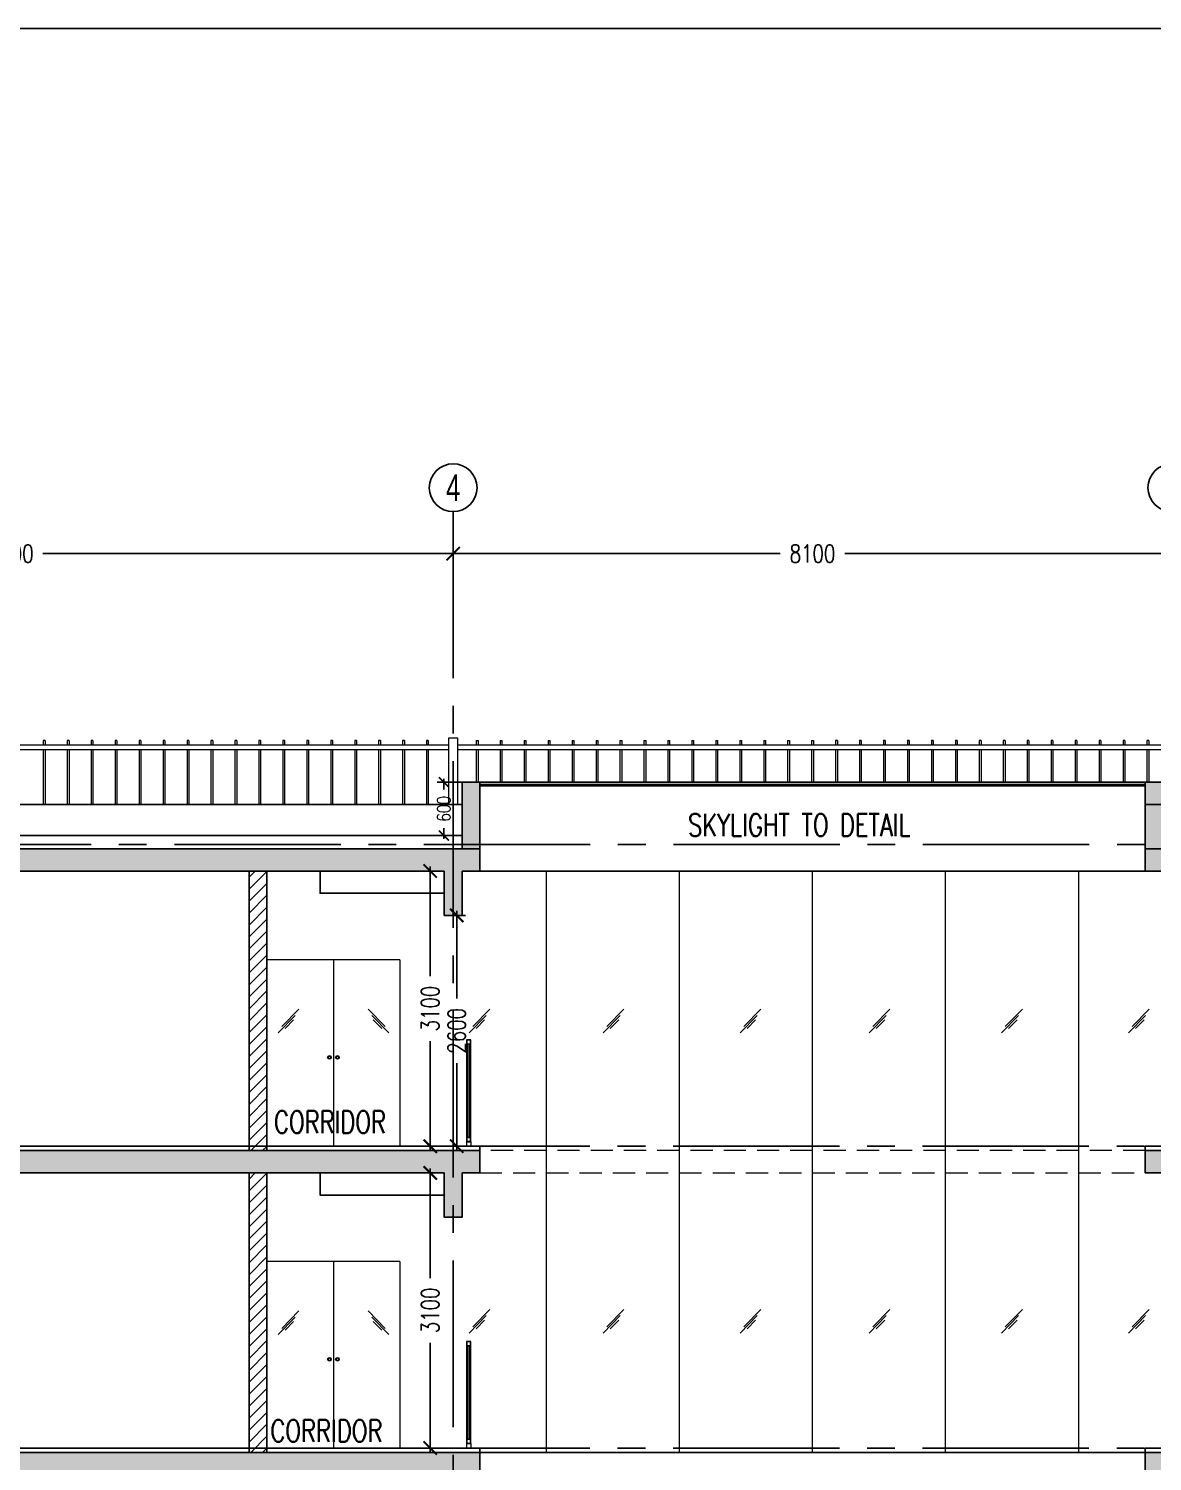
# Model space of a CAD drawing. Extents: x -3644356 to -3532817, y -18707075 to -18638610.
# Drawn here: x -3619712 to -3607047, y -18654749 to -18638610 of the extents above; entities that cross this region are included whole.
import ezdxf
from ezdxf.enums import TextEntityAlignment as Align

# ---------------------------------------------------------------- set-up
doc = ezdxf.new("R2010")
doc.units = 0
doc.header["$LTSCALE"] = 0.5
doc.header["$PDMODE"] = 3
for name, pattern in [('CENTER2', [1.125, 0.75, -0.125, 0.125, -0.125]), ('CONTINULUS', [0]), ('DASHED2', [0.375, 0.25, -0.125])]:
    doc.linetypes.add(name, pattern=pattern)
for name, color, linetype, lineweight in [('A- GLAZING', 5, 'Continuous', 9), ('A- SHAFT', 8, 'Continuous', 9), ('A-ELE 07', 8, 'Continuous', 9), ('A-PARAPET WALL', 4, 'Continuous', 25), ('A-RAILING', 3, 'Continuous', 9), ('A-WALL HATCH', 8, 'Continuous', 9)]:
    doc.layers.add(name, color=color, linetype=linetype, lineweight=lineweight)
for name, color, linetype in [('A-BEAM AND SLAB', 7, 'Continuous'), ('A-BEAM HATCH', 252, 'Continuous'), ('A-BRICK HATCH', 252, 'Continuous'), ('A-DIMS', 1, 'Continuous'), ('A-ELE 02', 4, 'Continuous'), ('A-GRIDTXT', 1, 'Continuous'), ('A-PODIUM LYT ARCH', 85, 'Continuous'), ('A-SLABS', 1, 'Continuous'), ('A-TXTROOM', 3, 'Continuous'), ('A-WALL', 2, 'Continuous'), ('S-GRID', 252, 'CENTER2')]:
    doc.layers.add(name, color=color, linetype=linetype)
doc.styles.add('ARIAL-GRID', font='arial.ttf', dxfattribs={"width": 0.7, "height": 15})
doc.styles.add('ROMANS', font='romans.shx', dxfattribs={"width": 0.75})
doc.dimstyles.new('DIMM 75', dxfattribs={"dimscale": 75, "dimtxt": 2, "dimasz": 1.5, "dimexe": 1, "dimexo": 0, "dimgap": 1, "dimtad": 0, "dimdec": 0, "dimzin": 0, "dimdsep": 46, "dimtxsty": 'ROMANS', "dimblk": 'ARCHTICK', "dimcen": 1.5, "dimdle": 0.5, "dimclrd": 8, "dimclre": 8, "dimclrt": 4, "dimazin": 0, "dimtfac": 1, "dimtdec": 0, "dimtix": 1, "dimtofl": 0, "dimtmove": 2, "dimatfit": 3, "dimldrblk": 'DOT', "dimfxl": 0, "dimtolj": 1, "dimtzin": 0, "dimarcsym": 0})
doc.dimstyles.new('DIMM-100', dxfattribs={"dimscale": 100, "dimtxt": 2, "dimasz": 1.5, "dimexe": 1, "dimexo": 0, "dimgap": 1, "dimtad": 0, "dimdec": 0, "dimzin": 0, "dimdsep": 46, "dimtxsty": 'ROMANS', "dimblk": 'ARCHTICK', "dimcen": 1.5, "dimdle": 0.5, "dimclrd": 8, "dimclre": 8, "dimclrt": 4, "dimazin": 0, "dimtfac": 1, "dimtdec": 0, "dimtix": 1, "dimtofl": 0, "dimtmove": 2, "dimatfit": 3, "dimldrblk": 'DOT', "dimfxl": 0, "dimtolj": 1, "dimtzin": 0, "dimarcsym": 0})

# ---------------------------------------------------------------- blocks, each defined once
blk = doc.blocks.new('INTERAL DOOR')
at = {"layer": 'A-ELE 07'}
for p, q in [((-3615527, -18652499), (-3617027, -18652499)), ((-3616277, -18652499), (-3616277, -18654599)), ((-3615527, -18652499), (-3615527, -18654599)), ((-3616901, -18653322), (-3616709, -18653126)), ((-3616859, -18653251), (-3616667, -18653055)), ((-3615695, -18653251), (-3615887, -18653055)), ((-3615653, -18653322), (-3615845, -18653126)), ((-3616822, -18653273), (-3616726, -18653175)), ((-3615732, -18653273), (-3615828, -18653175))]:
    blk.add_line(p, q, dxfattribs=at)
blk.add_lwpolyline([(-3615527, -18652499), (-3615527, -18654599), (-3617027, -18654599), (-3617027, -18652499)], dxfattribs=at)
for centre, radius in [((-3616322, -18653599), 20.4), ((-3616322, -18653599), 14.4), ((-3616232, -18653599), 20.4), ((-3616232, -18653599), 14.4)]:
    blk.add_circle(centre, radius, dxfattribs=at)
blk = doc.blocks.new('_ArchTick')
at = {"color": 0, "linetype": 'ByBlock', "const_width": 0.15}
blk.add_lwpolyline([(-0.5, -0.5), (0.5, 0.5)], dxfattribs=at)
blk = doc.blocks.new('*D40')
at = {"layer": 'A-DIMS', "color": 8, "lineweight": -2, "transparency": 16777216}
for p, q in [((-3615086, -18651499), (-3615286, -18651499)), ((-3615086, -18654599), (-3615286, -18654599))]:
    blk.add_line(p, q, dxfattribs=at)
at = {"layer": 'A-DIMS', "color": 8, "linetype": 'CONTINULUS', "lineweight": -2, "transparency": 16777216}
for p, q in [((-3615186, -18651449), (-3615186, -18652685)), ((-3615186, -18654649), (-3615186, -18653414))]:
    blk.add_line(p, q, dxfattribs=at)
at = {"layer": 'Defpoints', "color": 0, "transparency": 16777216}
for p in [(-3615027, -18651499), (-3615186, -18654599), (-3615027, -18654599)]:
    blk.add_point(p, dxfattribs=at)
at = {"layer": 'A-DIMS', "color": 8, "lineweight": -2, "transparency": 16777216, "xscale": 150, "yscale": 150, "zscale": 150}
for p, rotation in [((-3615186, -18651499), 90), ((-3615186, -18654599), 270)]:
    blk.add_blockref('_ArchTick', p, dxfattribs=dict(at, rotation=rotation))
at = {"layer": 'A-DIMS', "color": 4, "transparency": 16777216, "insert": (-3615186, -18653049), "char_height": 200, "attachment_point": 5, "rotation": 90, "style": 'ROMANS'}
blk.add_mtext('\\A1;3100', dxfattribs=at)
blk = doc.blocks.new('_Dot')
at = {"color": 0, "linetype": 'ByBlock', "lineweight": -2}
blk.add_line((-0.5, 0), (-1, 0), dxfattribs=at)
at = {"color": 0, "linetype": 'ByBlock', "const_width": 0.5}
blk.add_lwpolyline([(-0.25, 0, 1), (0.25, 0, 1)], format="xyb", close=True, dxfattribs=at)
blk = doc.blocks.new('*D41')
at = {"layer": 'A-DIMS', "color": 8, "lineweight": -2, "transparency": 16777216}
for p, q in [((-3615086, -18648099), (-3615286, -18648099)), ((-3615086, -18651199), (-3615286, -18651199))]:
    blk.add_line(p, q, dxfattribs=at)
at = {"layer": 'A-DIMS', "color": 8, "linetype": 'CONTINULUS', "lineweight": -2, "transparency": 16777216}
for p, q in [((-3615186, -18648049), (-3615186, -18649285)), ((-3615186, -18651249), (-3615186, -18650014))]:
    blk.add_line(p, q, dxfattribs=at)
at = {"layer": 'Defpoints', "color": 0, "transparency": 16777216}
for p in [(-3615186, -18648099), (-3615027, -18648099), (-3615027, -18651199)]:
    blk.add_point(p, dxfattribs=at)
at = {"layer": 'A-DIMS', "color": 8, "lineweight": -2, "transparency": 16777216, "xscale": 150, "yscale": 150, "zscale": 150}
for p, rotation in [((-3615186, -18648099), 90), ((-3615186, -18651199), 270)]:
    blk.add_blockref('_ArchTick', p, dxfattribs=dict(at, rotation=rotation))
at = {"layer": 'A-DIMS', "color": 4, "transparency": 16777216, "insert": (-3615186, -18649649), "char_height": 200, "attachment_point": 5, "rotation": 90, "style": 'ROMANS'}
blk.add_mtext('\\A1;3100', dxfattribs=at)
blk = doc.blocks.new('*D77')
at = {"layer": 'A-DIMS', "color": 8, "lineweight": -2, "transparency": 16777216}
for p, q in [((-3615027, -18648599), (-3614787, -18648599)), ((-3614887, -18648549), (-3614887, -18649535)), ((-3614887, -18651249), (-3614887, -18650264)), ((-3615027, -18651199), (-3614787, -18651199))]:
    blk.add_line(p, q, dxfattribs=at)
at = {"layer": 'Defpoints', "color": 0, "transparency": 16777216}
for p in [(-3615027, -18648599), (-3615027, -18651199), (-3614887, -18651199)]:
    blk.add_point(p, dxfattribs=at)
at = {"layer": 'A-DIMS', "color": 8, "lineweight": -2, "transparency": 16777216, "xscale": 150, "yscale": 150, "zscale": 150}
for p, rotation in [((-3614887, -18648599), 90), ((-3614887, -18651199), 270)]:
    blk.add_blockref('_ArchTick', p, dxfattribs=dict(at, rotation=rotation))
at = {"layer": 'A-DIMS', "color": 4, "transparency": 16777216, "insert": (-3614887, -18649899), "char_height": 200, "attachment_point": 5, "rotation": 90, "style": 'ROMANS'}
blk.add_mtext('\\A1;2600', dxfattribs=at)
blk = doc.blocks.new('GRNO')
at = {"layer": 'A-GRIDTXT', "color": 8}
blk.add_circle((0, 0), 450, dxfattribs=at)
at = {"layer": 'A-GRIDTXT', "style": 'ARIAL-GRID', "width": 0.7}
blk.add_attdef('01', text='', height=350, dxfattribs=at).set_placement((0, 0), align=Align.MIDDLE_CENTER)
blk = doc.blocks.new('*D129')
at = {"layer": 'A-BEAM AND SLAB', "color": 8, "lineweight": -2, "transparency": 16777216}
for p, q in [((-3625027, -18644050), (-3625027, -18644624)), ((-3614927, -18644050), (-3614927, -18644624))]:
    blk.add_line(p, q, dxfattribs=at)
at = {"layer": 'A-BEAM AND SLAB', "color": 8, "linetype": 'CONTINULUS', "lineweight": -2, "transparency": 16777216}
for p, q in [((-3625077, -18644524), (-3620402, -18644524)), ((-3614877, -18644524), (-3619552, -18644524))]:
    blk.add_line(p, q, dxfattribs=at)
at = {"layer": 'Defpoints', "color": 0, "transparency": 16777216}
for p in [(-3625027, -18644050), (-3614927, -18644050), (-3614927, -18644524)]:
    blk.add_point(p, dxfattribs=at)
at = {"layer": 'A-BEAM AND SLAB', "color": 8, "lineweight": -2, "transparency": 16777216, "xscale": 150, "yscale": 150, "zscale": 150, "rotation": 180}
blk.add_blockref('_ArchTick', (-3625027, -18644524), dxfattribs=at)
at = {"layer": 'A-BEAM AND SLAB', "color": 8, "lineweight": -2, "transparency": 16777216, "xscale": 150, "yscale": 150, "zscale": 150}
blk.add_blockref('_ArchTick', (-3614927, -18644524), dxfattribs=at)
at = {"layer": 'A-BEAM AND SLAB', "color": 4, "transparency": 16777216, "insert": (-3619977, -18644524), "char_height": 200, "attachment_point": 5, "style": 'ROMANS'}
blk.add_mtext('\\A1;10100', dxfattribs=at)
blk = doc.blocks.new('*D130')
at = {"layer": 'A-BEAM AND SLAB', "color": 8, "lineweight": -2, "transparency": 16777216}
for p, q in [((-3614927, -18644337), (-3614927, -18644624)), ((-3606827, -18644337), (-3606827, -18644624))]:
    blk.add_line(p, q, dxfattribs=at)
at = {"layer": 'A-BEAM AND SLAB', "color": 8, "linetype": 'CONTINULUS', "lineweight": -2, "transparency": 16777216}
for p, q in [((-3614977, -18644524), (-3611241, -18644524)), ((-3606777, -18644524), (-3610513, -18644524))]:
    blk.add_line(p, q, dxfattribs=at)
at = {"layer": 'Defpoints', "color": 0, "transparency": 16777216}
for p in [(-3614927, -18644337), (-3606827, -18644337), (-3606827, -18644524)]:
    blk.add_point(p, dxfattribs=at)
at = {"layer": 'A-BEAM AND SLAB', "color": 8, "lineweight": -2, "transparency": 16777216, "xscale": 150, "yscale": 150, "zscale": 150, "rotation": 180}
blk.add_blockref('_ArchTick', (-3614927, -18644524), dxfattribs=at)
at = {"layer": 'A-BEAM AND SLAB', "color": 8, "lineweight": -2, "transparency": 16777216, "xscale": 150, "yscale": 150, "zscale": 150}
blk.add_blockref('_ArchTick', (-3606827, -18644524), dxfattribs=at)
at = {"layer": 'A-BEAM AND SLAB', "color": 4, "transparency": 16777216, "insert": (-3610877, -18644524), "char_height": 200, "attachment_point": 5, "style": 'ROMANS'}
blk.add_mtext('\\A1;8100', dxfattribs=at)
blk = doc.blocks.new('*D135')
at = {"layer": 'A-BRICK HATCH', "color": 8, "lineweight": -2, "transparency": 16777216}
for p, q in [((-3614827, -18647099), (-3615107, -18647099)), ((-3615032, -18647062), (-3615032, -18647182)), ((-3615032, -18647737), (-3615032, -18647616)), ((-3614827, -18647699), (-3615107, -18647699))]:
    blk.add_line(p, q, dxfattribs=at)
at = {"layer": 'Defpoints', "color": 0, "transparency": 16777216}
for p in [(-3615032, -18647099), (-3614827, -18647099), (-3614827, -18647699)]:
    blk.add_point(p, dxfattribs=at)
at = {"layer": 'A-BRICK HATCH', "color": 8, "lineweight": -2, "transparency": 16777216, "xscale": 112.5, "yscale": 112.5, "zscale": 112.5}
for p, rotation in [((-3615032, -18647099), 90), ((-3615032, -18647699), 270)]:
    blk.add_blockref('_ArchTick', p, dxfattribs=dict(at, rotation=rotation))
at = {"layer": 'A-BRICK HATCH', "color": 4, "transparency": 16777216, "insert": (-3615032, -18647399), "char_height": 150, "attachment_point": 5, "rotation": 90, "style": 'ROMANS'}
blk.add_mtext('\\A1;600', dxfattribs=at)

msp = doc.modelspace()

# ---------------------------------------------------------------- hatches: boundary and pattern name
at = {"layer": 'A-BEAM HATCH'}
h = msp.add_hatch(color=256, dxfattribs=at)
h.dxf.hatch_style = 1
h.paths.add_polyline_path([(-3614627.1, -18647099.2), (-3614827.1, -18647099.2), (-3614827.1, -18647849.2), (-3614627.1, -18647849.2)])
h = msp.add_hatch(color=256, dxfattribs=at)
h.dxf.hatch_style = 1
h.paths.add_polyline_path([(-3606927.1, -18647099.2), (-3607127.1, -18647099.2), (-3607127.1, -18647849.2), (-3606927.1, -18647849.2)])
h = msp.add_hatch(color=256, dxfattribs=at)
h.dxf.hatch_style = 1
h.paths.add_polyline_path([(-3614627.1, -18647849.2), (-3619627.1, -18647849.2), (-3626127.1, -18647849.2), (-3626127.1, -18647999.2), (-3625327.1, -18647999.2), (-3625327.1, -18648599.2), (-3625127.1, -18648599.2), (-3625127.1, -18648099.2), (-3615027.1, -18648099.2), (-3615027.1, -18648599.2), (-3614827.1, -18648599.2), (-3614827.1, -18648099.2), (-3614627.1, -18648099.2)])
h.paths.add_polyline_path([(-3590091.8, -18647849.2), (-3591841.8, -18647849.2), (-3607127.1, -18647849.2), (-3607127.1, -18648099.2), (-3606927.1, -18648099.2), (-3606927.1, -18648599.2), (-3606727.1, -18648599.2), (-3606727.1, -18648099.2), (-3590291.8, -18648099.2), (-3590291.8, -18648599.2), (-3590091.8, -18648599.2)])
h = msp.add_hatch(color=256, dxfattribs=at)
h.dxf.hatch_style = 1
h.paths.add_polyline_path([(-3614627.1, -18651249.2), (-3619627.1, -18651249.2), (-3625327.1, -18651249.2), (-3625327.1, -18651999.2), (-3625127.1, -18651999.2), (-3625127.1, -18651499.2), (-3615027.1, -18651499.2), (-3615027.1, -18651999.2), (-3614827.1, -18651999.2), (-3614827.1, -18651499.2), (-3614627.1, -18651499.2)])
h.paths.add_polyline_path([(-3590091.8, -18651249.2), (-3591841.8, -18651249.2), (-3607127.1, -18651249.2), (-3607127.1, -18651499.2), (-3606927.1, -18651499.2), (-3606927.1, -18651999.2), (-3606727.1, -18651999.2), (-3606727.1, -18651499.2), (-3590291.8, -18651499.2), (-3590291.8, -18651999.2), (-3590091.8, -18651999.2)])
h = msp.add_hatch(color=256, dxfattribs=at)
h.dxf.hatch_style = 1
h.paths.add_polyline_path([(-3614627.1, -18654649.2), (-3619627.1, -18654649.2), (-3625327.1, -18654649.2), (-3625327.1, -18655399.2), (-3625127.1, -18655399.2), (-3625127.1, -18654899.2), (-3615027.1, -18654899.2), (-3615027.1, -18655399.2), (-3614827.1, -18655399.2), (-3614827.1, -18654899.2), (-3614627.1, -18654899.2)])
h.paths.add_polyline_path([(-3590091.8, -18654649.2), (-3591841.8, -18654649.2), (-3607127.1, -18654649.2), (-3607127.1, -18654899.2), (-3606927.1, -18654899.2), (-3606927.1, -18655399.2), (-3606727.1, -18655399.2), (-3606727.1, -18654899.2), (-3590291.8, -18654899.2), (-3590291.8, -18655399.2), (-3590091.8, -18655399.2)])
at = {"layer": 'A-WALL HATCH'}
h = msp.add_hatch(dxfattribs=at)
h.set_pattern_fill('ANSI31', color=256, scale=30, angle=180)
h.set_pattern_definition([(225, (8100, 11050), (67.3519209, -67.3519209), [])])
h.paths.add_polyline_path([(-3617027.1, -18648099.2), (-3617227.1, -18648099.2), (-3617227.1, -18651249.2), (-3617027.1, -18651249.2)])
h = msp.add_hatch(dxfattribs=at)
h.set_pattern_fill('ANSI31', color=256, scale=30, angle=180)
h.set_pattern_definition([(225, (8100, 7650), (67.3519209, -67.3519209), [])])
h.paths.add_polyline_path([(-3617027.1, -18651499.2), (-3617227.1, -18651499.2), (-3617227.1, -18654649.2), (-3617027.1, -18654649.2)])

# ---------------------------------------------------------------- linework, layer by layer
at = {"layer": 'A- GLAZING'}
msp.add_line((-3614627.1, -18647119.2), (-3607127.4, -18647119.2), dxfattribs=at)
at = {"layer": 'A- SHAFT', "linetype": 'DASHED2', "ltscale": 2000}
for p, q in [((-3607127.1, -18651249.2), (-3614627.1, -18651249.2)), ((-3614627.1, -18651499.2), (-3607127.1, -18651499.2))]:
    msp.add_line(p, q, dxfattribs=at)
at = {"layer": 'A-BEAM AND SLAB'}
for points in [[(-3614627.1, -18647849.2), (-3614627.1, -18647099.2), (-3614827.1, -18647099.2), (-3614827.1, -18647849.2)], [(-3606927.1, -18647849.2), (-3606927.1, -18647099.2), (-3607127.1, -18647099.2), (-3607127.1, -18647849.2)], [(-3625327.1, -18647849.2), (-3614627.1, -18647849.2)], [(-3619627.1, -18647849.2), (-3614827.1, -18647849.2)], [(-3614627.1, -18647849.2), (-3614627.1, -18648099.2), (-3614827.1, -18648099.2)], [(-3606927.1, -18648099.2), (-3607127.1, -18648099.2), (-3607127.1, -18647849.2), (-3591641.8, -18647849.2)], [(-3615027.1, -18648099.2), (-3625127.1, -18648099.2), (-3625127.1, -18648599.2), (-3625327.1, -18648599.2), (-3625327.1, -18648149.2)], [(-3615027.1, -18648099.2), (-3615027.1, -18648599.2), (-3614827.1, -18648599.2), (-3614827.1, -18648099.2)], [(-3615027.1, -18651499.2), (-3625127.1, -18651499.2), (-3625127.1, -18651999.2), (-3625327.1, -18651999.2), (-3625327.1, -18651249.2), (-3614627.1, -18651249.2)], [(-3619627.1, -18651249.2), (-3614627.1, -18651249.2), (-3614627.1, -18651499.2), (-3614827.1, -18651499.2)], [(-3606927.1, -18651499.2), (-3607127.1, -18651499.2), (-3607127.1, -18651249.2), (-3591641.8, -18651249.2)], [(-3615027.1, -18651499.2), (-3615027.1, -18651999.2), (-3614827.1, -18651999.2), (-3614827.1, -18651499.2)], [(-3615027.1, -18654899.2), (-3625127.1, -18654899.2), (-3625127.1, -18655399.2), (-3625327.1, -18655399.2), (-3625327.1, -18654649.2), (-3614627.1, -18654649.2)], [(-3619627.1, -18654649.2), (-3614627.1, -18654649.2), (-3614627.1, -18654899.2), (-3614827.1, -18654899.2)], [(-3606927.1, -18654899.2), (-3607127.1, -18654899.2), (-3607127.1, -18654649.2), (-3591641.8, -18654649.2)]]:
    msp.add_lwpolyline(points, dxfattribs=at)
at = {"layer": 'A-BRICK HATCH'}
msp.add_lwpolyline([(-3644356.4, -18638609.7), (-3532816.8, -18638609.7), (-3532816.8, -18707074.6), (-3644356.4, -18707074.6)], close=True, dxfattribs=at)
at = {"layer": 'A-DIMS'}
msp.add_line((-3614627.1, -18648099.2), (-3607127.1, -18648099.2), dxfattribs=at)
at = {"layer": 'A-ELE 02'}
for points in [[(-3615027.1, -18648349.2), (-3616427.1, -18648349.2), (-3616427.1, -18648099.2)], [(-3615027.1, -18651749.2), (-3616427.1, -18651749.2), (-3616427.1, -18651499.2)]]:
    msp.add_lwpolyline(points, dxfattribs=at)
at = {"layer": 'A-ELE 07'}
for p, q in [((-3613877.1, -18654649.2), (-3613877.1, -18648099.2)), ((-3612377.1, -18654649.2), (-3612377.1, -18648099.2)), ((-3610877.1, -18654649.2), (-3610877.1, -18648099.2)), ((-3609377.1, -18654649.2), (-3609377.1, -18648099.2)), ((-3607877.1, -18654649.2), (-3607877.1, -18648099.2)), ((-3614747.3, -18649922.3), (-3614555.3, -18649726.3)), ((-3614705.3, -18649851.3), (-3614513.3, -18649655.3)), ((-3613236.1, -18649922.3), (-3613044.1, -18649726.3)), ((-3613194.1, -18649851.3), (-3613002.1, -18649655.3)), ((-3611693.6, -18649922.3), (-3611501.6, -18649726.3)), ((-3611651.6, -18649851.3), (-3611459.6, -18649655.3)), ((-3610238.3, -18649922.3), (-3610046.3, -18649726.3)), ((-3610196.3, -18649851.3), (-3610004.3, -18649655.3)), ((-3608745.9, -18649922.3), (-3608553.9, -18649726.3)), ((-3608703.9, -18649851.3), (-3608511.9, -18649655.3)), ((-3607315.1, -18649922.3), (-3607123.1, -18649726.3)), ((-3607273.1, -18649851.3), (-3607081.1, -18649655.3)), ((-3614668.3, -18649873.3), (-3614572.3, -18649775.3)), ((-3613157.1, -18649873.3), (-3613061.1, -18649775.3)), ((-3611614.6, -18649873.3), (-3611518.6, -18649775.3)), ((-3610159.3, -18649873.3), (-3610063.3, -18649775.3)), ((-3608666.9, -18649873.3), (-3608570.9, -18649775.3)), ((-3607236.1, -18649873.3), (-3607140.1, -18649775.3)), ((-3614777.1, -18650049.2), (-3614777.1, -18651099.2)), ((-3614727.1, -18651099.2), (-3614727.1, -18650049.2)), ((-3614777.1, -18651149.2), (-3614777.1, -18651199.2)), ((-3614727.1, -18651149.2), (-3614727.1, -18651199.2)), ((-3614747.3, -18653304), (-3614555.3, -18653108)), ((-3614705.3, -18653233), (-3614513.3, -18653037)), ((-3613236.1, -18653304), (-3613044.1, -18653108)), ((-3613194.1, -18653233), (-3613002.1, -18653037)), ((-3611693.6, -18653304), (-3611501.6, -18653108)), ((-3611651.6, -18653233), (-3611459.6, -18653037)), ((-3610238.3, -18653304), (-3610046.3, -18653108)), ((-3610196.3, -18653233), (-3610004.3, -18653037)), ((-3608745.9, -18653304), (-3608553.9, -18653108)), ((-3608703.9, -18653233), (-3608511.9, -18653037)), ((-3607315.1, -18653304), (-3607123.1, -18653108)), ((-3607273.1, -18653233), (-3607081.1, -18653037)), ((-3614668.3, -18653255), (-3614572.3, -18653157)), ((-3613157.1, -18653255), (-3613061.1, -18653157)), ((-3611614.6, -18653255), (-3611518.6, -18653157)), ((-3610159.3, -18653255), (-3610063.3, -18653157)), ((-3608666.9, -18653255), (-3608570.9, -18653157)), ((-3607236.1, -18653255), (-3607140.1, -18653157)), ((-3614777.1, -18653449.2), (-3614777.1, -18654499.2)), ((-3614727.1, -18654499.2), (-3614727.1, -18653449.2)), ((-3614777.1, -18654549.2), (-3614777.1, -18654599.2)), ((-3614727.1, -18654549.2), (-3614727.1, -18654599.2))]:
    msp.add_line(p, q, dxfattribs=at)
at = {"layer": 'A-PARAPET WALL'}
for p, q in [((-3614627.1, -18647099.2), (-3607127.4, -18647099.2)), ((-3614627.1, -18647139.2), (-3607127.4, -18647139.2))]:
    msp.add_line(p, q, dxfattribs=at)
at = {"layer": 'A-PARAPET WALL', "color": 3}
for p, q in [((-3625127.1, -18647349.2), (-3614827.1, -18647349.2)), ((-3607127.1, -18647349.2), (-3596127.1, -18647349.2))]:
    msp.add_line(p, q, dxfattribs=at)
at = {"layer": 'A-RAILING', "color": 8}
for p, q in [((-3619527.1, -18646629.2), (-3619547.1, -18646629.2)), ((-3619547.1, -18646629.2), (-3619547.1, -18646679.2)), ((-3619527.1, -18646629.2), (-3619527.1, -18646679.2)), ((-3619257.1, -18646629.2), (-3619277.1, -18646629.2)), ((-3619277.1, -18646629.2), (-3619277.1, -18646679.2)), ((-3619257.1, -18646629.2), (-3619257.1, -18646679.2)), ((-3618987.1, -18646629.2), (-3619007.1, -18646629.2)), ((-3619007.1, -18646629.2), (-3619007.1, -18646679.2)), ((-3618987.1, -18646629.2), (-3618987.1, -18646679.2)), ((-3618717.1, -18646629.2), (-3618737.1, -18646629.2)), ((-3618737.1, -18646629.2), (-3618737.1, -18646679.2)), ((-3618717.1, -18646629.2), (-3618717.1, -18646679.2)), ((-3618447.1, -18646629.2), (-3618467.1, -18646629.2)), ((-3618467.1, -18646629.2), (-3618467.1, -18646679.2)), ((-3618447.1, -18646629.2), (-3618447.1, -18646679.2)), ((-3618177.1, -18646629.2), (-3618197.1, -18646629.2)), ((-3618197.1, -18646629.2), (-3618197.1, -18646679.2)), ((-3618177.1, -18646629.2), (-3618197.1, -18646629.2)), ((-3618197.1, -18646629.2), (-3618197.1, -18646679.2)), ((-3618177.1, -18646629.2), (-3618177.1, -18646679.2)), ((-3618177.1, -18646629.2), (-3618177.1, -18646679.2)), ((-3617907.1, -18646629.2), (-3617927.1, -18646629.2)), ((-3617927.1, -18646629.2), (-3617927.1, -18646679.2)), ((-3617907.1, -18646629.2), (-3617927.1, -18646629.2)), ((-3617927.1, -18646629.2), (-3617927.1, -18646679.2)), ((-3617907.1, -18646629.2), (-3617907.1, -18646679.2)), ((-3617907.1, -18646629.2), (-3617907.1, -18646679.2)), ((-3617637.1, -18646629.2), (-3617657.1, -18646629.2)), ((-3617657.1, -18646629.2), (-3617657.1, -18646679.2)), ((-3617637.1, -18646629.2), (-3617637.1, -18646679.2)), ((-3617367.1, -18646629.2), (-3617387.1, -18646629.2)), ((-3617387.1, -18646629.2), (-3617387.1, -18646679.2)), ((-3617367.1, -18646629.2), (-3617367.1, -18646679.2)), ((-3617097.1, -18646629.2), (-3617117.1, -18646629.2)), ((-3617117.1, -18646629.2), (-3617117.1, -18646679.2)), ((-3617097.1, -18646629.2), (-3617097.1, -18646679.2)), ((-3616827.1, -18646629.2), (-3616847.1, -18646629.2)), ((-3616847.1, -18646629.2), (-3616847.1, -18646679.2)), ((-3616827.1, -18646629.2), (-3616827.1, -18646679.2)), ((-3616557.1, -18646629.2), (-3616577.1, -18646629.2)), ((-3616577.1, -18646629.2), (-3616577.1, -18646679.2)), ((-3616557.1, -18646629.2), (-3616557.1, -18646679.2)), ((-3616287.1, -18646629.2), (-3616307.1, -18646629.2)), ((-3616307.1, -18646629.2), (-3616307.1, -18646679.2)), ((-3616287.1, -18646629.2), (-3616287.1, -18646679.2)), ((-3616017.1, -18646629.2), (-3616037.1, -18646629.2)), ((-3616037.1, -18646629.2), (-3616037.1, -18646679.2)), ((-3616017.1, -18646629.2), (-3616017.1, -18646679.2)), ((-3615747.1, -18646629.2), (-3615767.1, -18646629.2)), ((-3615767.1, -18646629.2), (-3615767.1, -18646679.2)), ((-3615747.1, -18646629.2), (-3615747.1, -18646679.2)), ((-3615477.1, -18646629.2), (-3615497.1, -18646629.2)), ((-3615497.1, -18646629.2), (-3615497.1, -18646679.2)), ((-3615477.1, -18646629.2), (-3615477.1, -18646679.2)), ((-3615207.1, -18646629.2), (-3615227.1, -18646629.2)), ((-3615227.1, -18646629.2), (-3615227.1, -18646679.2)), ((-3615207.1, -18646629.2), (-3615207.1, -18646679.2)), ((-3614667.1, -18646629.2), (-3614647.1, -18646629.2)), ((-3614667.1, -18646629.2), (-3614667.1, -18646679.2)), ((-3614647.1, -18646629.2), (-3614647.1, -18646679.2)), ((-3614397.1, -18646629.2), (-3614377.1, -18646629.2)), ((-3614397.1, -18646629.2), (-3614397.1, -18646679.2)), ((-3614377.1, -18646629.2), (-3614377.1, -18646679.2)), ((-3614127.1, -18646629.2), (-3614107.1, -18646629.2)), ((-3614127.1, -18646629.2), (-3614127.1, -18646679.2)), ((-3614107.1, -18646629.2), (-3614107.1, -18646679.2)), ((-3613857.1, -18646629.2), (-3613837.1, -18646629.2)), ((-3613857.1, -18646629.2), (-3613857.1, -18646679.2)), ((-3613837.1, -18646629.2), (-3613837.1, -18646679.2)), ((-3613587.1, -18646629.2), (-3613567.1, -18646629.2)), ((-3613587.1, -18646629.2), (-3613587.1, -18646679.2)), ((-3613567.1, -18646629.2), (-3613567.1, -18646679.2)), ((-3613317.1, -18646629.2), (-3613297.1, -18646629.2)), ((-3613317.1, -18646629.2), (-3613317.1, -18646679.2)), ((-3613297.1, -18646629.2), (-3613297.1, -18646679.2)), ((-3613047.1, -18646629.2), (-3613027.1, -18646629.2)), ((-3613047.1, -18646629.2), (-3613047.1, -18646679.2)), ((-3613047.1, -18646629.2), (-3613027.1, -18646629.2)), ((-3613047.1, -18646629.2), (-3613047.1, -18646679.2)), ((-3613027.1, -18646629.2), (-3613027.1, -18646679.2)), ((-3613027.1, -18646629.2), (-3613027.1, -18646679.2)), ((-3612777.1, -18646629.2), (-3612757.1, -18646629.2)), ((-3612777.1, -18646629.2), (-3612777.1, -18646679.2)), ((-3612777.1, -18646629.2), (-3612757.1, -18646629.2)), ((-3612777.1, -18646629.2), (-3612777.1, -18646679.2)), ((-3612757.1, -18646629.2), (-3612757.1, -18646679.2)), ((-3612757.1, -18646629.2), (-3612757.1, -18646679.2)), ((-3612507.1, -18646629.2), (-3612487.1, -18646629.2)), ((-3612507.1, -18646629.2), (-3612507.1, -18646679.2)), ((-3612487.1, -18646629.2), (-3612487.1, -18646679.2)), ((-3612237.1, -18646629.2), (-3612217.1, -18646629.2)), ((-3612237.1, -18646629.2), (-3612237.1, -18646679.2)), ((-3612217.1, -18646629.2), (-3612217.1, -18646679.2)), ((-3611967.1, -18646629.2), (-3611947.1, -18646629.2)), ((-3611967.1, -18646629.2), (-3611967.1, -18646679.2)), ((-3611947.1, -18646629.2), (-3611947.1, -18646679.2)), ((-3611697.1, -18646629.2), (-3611677.1, -18646629.2)), ((-3611697.1, -18646629.2), (-3611697.1, -18646679.2)), ((-3611677.1, -18646629.2), (-3611677.1, -18646679.2)), ((-3611427.1, -18646629.2), (-3611407.1, -18646629.2)), ((-3611427.1, -18646629.2), (-3611427.1, -18646679.2)), ((-3611407.1, -18646629.2), (-3611407.1, -18646679.2)), ((-3611157.1, -18646629.2), (-3611137.1, -18646629.2)), ((-3611157.1, -18646629.2), (-3611157.1, -18646679.2)), ((-3611137.1, -18646629.2), (-3611137.1, -18646679.2)), ((-3610887.1, -18646629.2), (-3610867.1, -18646629.2)), ((-3610887.1, -18646629.2), (-3610887.1, -18646679.2)), ((-3610867.1, -18646629.2), (-3610867.1, -18646679.2)), ((-3610597.1, -18646629.2), (-3610617.1, -18646629.2)), ((-3610617.1, -18646629.2), (-3610617.1, -18646679.2)), ((-3610597.1, -18646629.2), (-3610597.1, -18646679.2)), ((-3610327.1, -18646629.2), (-3610347.1, -18646629.2)), ((-3610347.1, -18646629.2), (-3610347.1, -18646679.2)), ((-3610327.1, -18646629.2), (-3610327.1, -18646679.2)), ((-3610057.1, -18646629.2), (-3610077.1, -18646629.2)), ((-3610077.1, -18646629.2), (-3610077.1, -18646679.2)), ((-3610057.1, -18646629.2), (-3610057.1, -18646679.2)), ((-3609787.1, -18646629.2), (-3609807.1, -18646629.2)), ((-3609807.1, -18646629.2), (-3609807.1, -18646679.2)), ((-3609787.1, -18646629.2), (-3609787.1, -18646679.2)), ((-3609517.1, -18646629.2), (-3609537.1, -18646629.2)), ((-3609537.1, -18646629.2), (-3609537.1, -18646679.2)), ((-3609517.1, -18646629.2), (-3609517.1, -18646679.2)), ((-3609247.1, -18646629.2), (-3609267.1, -18646629.2)), ((-3609267.1, -18646629.2), (-3609267.1, -18646679.2)), ((-3609247.1, -18646629.2), (-3609247.1, -18646679.2)), ((-3608977.1, -18646629.2), (-3608997.1, -18646629.2)), ((-3608997.1, -18646629.2), (-3608997.1, -18646679.2)), ((-3608977.1, -18646629.2), (-3608997.1, -18646629.2)), ((-3608997.1, -18646629.2), (-3608997.1, -18646679.2)), ((-3608977.1, -18646629.2), (-3608977.1, -18646679.2)), ((-3608977.1, -18646629.2), (-3608977.1, -18646679.2)), ((-3608707.1, -18646629.2), (-3608727.1, -18646629.2)), ((-3608727.1, -18646629.2), (-3608727.1, -18646679.2)), ((-3608707.1, -18646629.2), (-3608727.1, -18646629.2)), ((-3608727.1, -18646629.2), (-3608727.1, -18646679.2)), ((-3608707.1, -18646629.2), (-3608707.1, -18646679.2)), ((-3608707.1, -18646629.2), (-3608707.1, -18646679.2)), ((-3608437.1, -18646629.2), (-3608457.1, -18646629.2)), ((-3608457.1, -18646629.2), (-3608457.1, -18646679.2)), ((-3608437.1, -18646629.2), (-3608437.1, -18646679.2)), ((-3608167.1, -18646629.2), (-3608187.1, -18646629.2)), ((-3608187.1, -18646629.2), (-3608187.1, -18646679.2)), ((-3608167.1, -18646629.2), (-3608167.1, -18646679.2)), ((-3607897.1, -18646629.2), (-3607917.1, -18646629.2)), ((-3607917.1, -18646629.2), (-3607917.1, -18646679.2)), ((-3607897.1, -18646629.2), (-3607897.1, -18646679.2)), ((-3607627.1, -18646629.2), (-3607647.1, -18646629.2)), ((-3607647.1, -18646629.2), (-3607647.1, -18646679.2)), ((-3607627.1, -18646629.2), (-3607627.1, -18646679.2)), ((-3607357.1, -18646629.2), (-3607377.1, -18646629.2)), ((-3607377.1, -18646629.2), (-3607377.1, -18646679.2)), ((-3607357.1, -18646629.2), (-3607357.1, -18646679.2)), ((-3607087.1, -18646629.2), (-3607107.1, -18646629.2)), ((-3607107.1, -18646629.2), (-3607107.1, -18646679.2)), ((-3607087.1, -18646629.2), (-3607087.1, -18646679.2)), ((-3619547.1, -18646729.2), (-3619547.1, -18647349.2)), ((-3619527.1, -18646729.2), (-3619527.1, -18647349.2)), ((-3619277.1, -18646729.2), (-3619277.1, -18647349.2)), ((-3619257.1, -18646729.2), (-3619257.1, -18647349.2)), ((-3619007.1, -18646729.2), (-3619007.1, -18647349.2)), ((-3618987.1, -18646729.2), (-3618987.1, -18647349.2)), ((-3618737.1, -18646729.2), (-3618737.1, -18647349.2)), ((-3618717.1, -18646729.2), (-3618717.1, -18647349.2)), ((-3618467.1, -18646729.2), (-3618467.1, -18647349.2)), ((-3618447.1, -18646729.2), (-3618447.1, -18647349.2)), ((-3618197.1, -18646729.2), (-3618197.1, -18647349.2)), ((-3618197.1, -18646729.2), (-3618197.1, -18647349.2)), ((-3618177.1, -18646729.2), (-3618177.1, -18647349.2)), ((-3618177.1, -18646729.2), (-3618177.1, -18647349.2)), ((-3617927.1, -18646729.2), (-3617927.1, -18647349.2)), ((-3617927.1, -18646729.2), (-3617927.1, -18647349.2)), ((-3617907.1, -18646729.2), (-3617907.1, -18647349.2)), ((-3617907.1, -18646729.2), (-3617907.1, -18647349.2)), ((-3617657.1, -18646729.2), (-3617657.1, -18647349.2)), ((-3617637.1, -18646729.2), (-3617637.1, -18647349.2)), ((-3617387.1, -18646729.2), (-3617387.1, -18647349.2)), ((-3617367.1, -18646729.2), (-3617367.1, -18647349.2)), ((-3617117.1, -18646729.2), (-3617117.1, -18647349.2)), ((-3617097.1, -18646729.2), (-3617097.1, -18647349.2)), ((-3616847.1, -18646729.2), (-3616847.1, -18647349.2)), ((-3616827.1, -18646729.2), (-3616827.1, -18647349.2)), ((-3616577.1, -18646729.2), (-3616577.1, -18647349.2)), ((-3616557.1, -18646729.2), (-3616557.1, -18647349.2)), ((-3616307.1, -18646729.2), (-3616307.1, -18647349.2)), ((-3616287.1, -18646729.2), (-3616287.1, -18647349.2)), ((-3616037.1, -18646729.2), (-3616037.1, -18647349.2)), ((-3616017.1, -18646729.2), (-3616017.1, -18647349.2)), ((-3615767.1, -18646729.2), (-3615767.1, -18647349.2)), ((-3615747.1, -18646729.2), (-3615747.1, -18647349.2)), ((-3615497.1, -18646729.2), (-3615497.1, -18647349.2)), ((-3615477.1, -18646729.2), (-3615477.1, -18647349.2)), ((-3615227.1, -18646729.2), (-3615227.1, -18647349.2)), ((-3615207.1, -18646729.2), (-3615207.1, -18647349.2)), ((-3614667.1, -18646729.2), (-3614667.1, -18647099.2)), ((-3614647.1, -18646729.2), (-3614647.1, -18647099.2)), ((-3614397.1, -18646729.2), (-3614397.1, -18647099.2)), ((-3614377.1, -18646729.2), (-3614377.1, -18647099.2)), ((-3614127.1, -18646729.2), (-3614127.1, -18647099.2)), ((-3614107.1, -18646729.2), (-3614107.1, -18647099.2)), ((-3613857.1, -18646729.2), (-3613857.1, -18647099.2)), ((-3613837.1, -18646729.2), (-3613837.1, -18647099.2)), ((-3613587.1, -18646729.2), (-3613587.1, -18647099.2)), ((-3613567.1, -18646729.2), (-3613567.1, -18647099.2)), ((-3613317.1, -18646729.2), (-3613317.1, -18647099.2)), ((-3613297.1, -18646729.2), (-3613297.1, -18647099.2)), ((-3613047.1, -18646729.2), (-3613047.1, -18647099.2)), ((-3613047.1, -18646729.2), (-3613047.1, -18647099.2)), ((-3613027.1, -18646729.2), (-3613027.1, -18647099.2)), ((-3613027.1, -18646729.2), (-3613027.1, -18647099.2)), ((-3612777.1, -18646729.2), (-3612777.1, -18647099.2)), ((-3612777.1, -18646729.2), (-3612777.1, -18647099.2)), ((-3612757.1, -18646729.2), (-3612757.1, -18647099.2)), ((-3612757.1, -18646729.2), (-3612757.1, -18647099.2)), ((-3612507.1, -18646729.2), (-3612507.1, -18647099.2)), ((-3612487.1, -18646729.2), (-3612487.1, -18647099.2)), ((-3612237.1, -18646729.2), (-3612237.1, -18647099.2)), ((-3612217.1, -18646729.2), (-3612217.1, -18647099.2)), ((-3611967.1, -18646729.2), (-3611967.1, -18647099.2)), ((-3611947.1, -18646729.2), (-3611947.1, -18647099.2)), ((-3611697.1, -18646729.2), (-3611697.1, -18647099.2)), ((-3611677.1, -18646729.2), (-3611677.1, -18647099.2)), ((-3611427.1, -18646729.2), (-3611427.1, -18647099.2)), ((-3611407.1, -18646729.2), (-3611407.1, -18647099.2)), ((-3611157.1, -18646729.2), (-3611157.1, -18647099.2)), ((-3611137.1, -18646729.2), (-3611137.1, -18647099.2)), ((-3610887.1, -18646729.2), (-3610887.1, -18647099.2)), ((-3610867.1, -18646729.2), (-3610867.1, -18647099.2)), ((-3610617.1, -18646729.2), (-3610617.1, -18647099.2)), ((-3610597.1, -18646729.2), (-3610597.1, -18647099.2)), ((-3610347.1, -18646729.2), (-3610347.1, -18647099.2)), ((-3610327.1, -18646729.2), (-3610327.1, -18647099.2)), ((-3610077.1, -18646729.2), (-3610077.1, -18647099.2)), ((-3610057.1, -18646729.2), (-3610057.1, -18647099.2)), ((-3609807.1, -18646729.2), (-3609807.1, -18647099.2)), ((-3609787.1, -18646729.2), (-3609787.1, -18647099.2)), ((-3609537.1, -18646729.2), (-3609537.1, -18647099.2)), ((-3609517.1, -18646729.2), (-3609517.1, -18647099.2)), ((-3609267.1, -18646729.2), (-3609267.1, -18647099.2)), ((-3609247.1, -18646729.2), (-3609247.1, -18647099.2)), ((-3608997.1, -18646729.2), (-3608997.1, -18647099.2)), ((-3608997.1, -18646729.2), (-3608997.1, -18647099.2)), ((-3608977.1, -18646729.2), (-3608977.1, -18647099.2)), ((-3608977.1, -18646729.2), (-3608977.1, -18647099.2)), ((-3608727.1, -18646729.2), (-3608727.1, -18647099.2)), ((-3608727.1, -18646729.2), (-3608727.1, -18647099.2)), ((-3608707.1, -18646729.2), (-3608707.1, -18647099.2)), ((-3608707.1, -18646729.2), (-3608707.1, -18647099.2)), ((-3608457.1, -18646729.2), (-3608457.1, -18647099.2)), ((-3608437.1, -18646729.2), (-3608437.1, -18647099.2)), ((-3608187.1, -18646729.2), (-3608187.1, -18647099.2)), ((-3608167.1, -18646729.2), (-3608167.1, -18647099.2)), ((-3607917.1, -18646729.2), (-3607917.1, -18647099.2)), ((-3607897.1, -18646729.2), (-3607897.1, -18647099.2)), ((-3607647.1, -18646729.2), (-3607647.1, -18647099.2)), ((-3607627.1, -18646729.2), (-3607627.1, -18647099.2)), ((-3607377.1, -18646729.2), (-3607377.1, -18647099.2)), ((-3607357.1, -18646729.2), (-3607357.1, -18647099.2)), ((-3607107.1, -18646729.2), (-3607107.1, -18647099.2)), ((-3607087.1, -18646729.2), (-3607087.1, -18647099.2))]:
    msp.add_line(p, q, dxfattribs=at)
at = {"layer": 'A-RAILING', "color": 6}
for p, q in [((-3625177.1, -18646679.2), (-3614977.1, -18646679.2)), ((-3625177.1, -18646729.2), (-3614977.1, -18646729.2)), ((-3614877.1, -18646679.2), (-3606877.1, -18646679.2)), ((-3614877.1, -18646729.2), (-3606877.1, -18646729.2))]:
    msp.add_line(p, q, dxfattribs=at)
at = {"layer": 'A-RAILING', "color": 5}
for p, q in [((-3614762.1, -18651099.2), (-3614762.1, -18650049.2)), ((-3614742.1, -18651099.2), (-3614742.1, -18650049.2)), ((-3614762.1, -18654499.2), (-3614762.1, -18653449.2)), ((-3614742.1, -18654499.2), (-3614742.1, -18653449.2))]:
    msp.add_line(p, q, dxfattribs=at)
at = {"layer": 'A-RAILING'}
msp.add_lwpolyline([(-3614977.1, -18647349.2), (-3614977.1, -18646599.2), (-3614877.1, -18646599.2), (-3614877.1, -18647349.2)], dxfattribs=at)
for points in [[(-3614777.1, -18650049.2), (-3614727.1, -18650049.2), (-3614727.1, -18649999.2), (-3614777.1, -18649999.2)], [(-3614772.1, -18650044.2), (-3614732.1, -18650044.2), (-3614732.1, -18650004.2), (-3614772.1, -18650004.2)], [(-3614777.1, -18651149.2), (-3614727.1, -18651149.2), (-3614727.1, -18651099.2), (-3614777.1, -18651099.2)], [(-3614772.1, -18651144.2), (-3614732.1, -18651144.2), (-3614732.1, -18651104.2), (-3614772.1, -18651104.2)], [(-3614777.1, -18653449.2), (-3614727.1, -18653449.2), (-3614727.1, -18653399.2), (-3614777.1, -18653399.2)], [(-3614772.1, -18653444.2), (-3614732.1, -18653444.2), (-3614732.1, -18653404.2), (-3614772.1, -18653404.2)], [(-3614777.1, -18654549.2), (-3614727.1, -18654549.2), (-3614727.1, -18654499.2), (-3614777.1, -18654499.2)], [(-3614772.1, -18654544.2), (-3614732.1, -18654544.2), (-3614732.1, -18654504.2), (-3614772.1, -18654504.2)]]:
    msp.add_lwpolyline(points, close=True, dxfattribs=at)
at = {"layer": 'A-SLABS'}
for p, q in [((-3614827.1, -18647699.2), (-3625127.1, -18647699.2)), ((-3625127.1, -18651199.2), (-3617227.1, -18651199.2)), ((-3617027.1, -18651199.2), (-3614627.1, -18651199.2)), ((-3614627.1, -18651249.2), (-3614627.1, -18651199.2)), ((-3600627.1, -18651199.2), (-3607127.1, -18651199.2)), ((-3607127.1, -18651249.2), (-3607127.1, -18651199.2)), ((-3625127.1, -18654599.2), (-3617227.1, -18654599.2)), ((-3617027.1, -18654599.2), (-3614627.1, -18654599.2)), ((-3614627.1, -18654649.2), (-3614627.1, -18654599.2)), ((-3607127.1, -18654649.2), (-3614627.1, -18654649.2)), ((-3600627.1, -18654599.2), (-3607127.1, -18654599.2)), ((-3607127.1, -18654649.2), (-3607127.1, -18654599.2))]:
    msp.add_line(p, q, dxfattribs=at)
at = {"layer": 'A-WALL'}
for p, q in [((-3617227.1, -18651249.2), (-3617227.1, -18648099.2)), ((-3617027.1, -18651249.2), (-3617027.1, -18648099.2)), ((-3617227.1, -18654649.2), (-3617227.1, -18651499.2)), ((-3617027.1, -18654649.2), (-3617027.1, -18651499.2))]:
    msp.add_line(p, q, dxfattribs=at)
at = {"layer": 'S-GRID', "ltscale": 5000}
for p, q in [((-3614927.1, -18644049.9), (-3614927.1, -18668627.3)), ((-3634944.9, -18647799.2), (-3580060.6, -18647799.2)), ((-3634948.4, -18651199.2), (-3580064.2, -18651199.2)), ((-3634948.4, -18654599.2), (-3580064.2, -18654599.2))]:
    msp.add_line(p, q, dxfattribs=at)

# ---------------------------------------------------------------- block references
at = {"layer": 'A-BEAM AND SLAB'}
for p in [(0, 3400), (0, 0)]:
    msp.add_blockref('INTERAL DOOR', p, dxfattribs=at)
at = {"layer": 'A-PODIUM LYT ARCH'}
ref = msp.add_blockref('GRNO', (-3614927.1, -18643780.9), dxfattribs=dict(at, xscale=0.5979073243647235, yscale=0.5979073243647235, zscale=0.5979073243647235))
ref.add_attrib('01', '4', dxfattribs={"layer": 'A-GRIDTXT', "height": 299, "style": 'ARIAL-GRID', "width": 0.7}).set_placement((-3614927.1, -18643780.9), align=Align.MIDDLE_CENTER)
ref = msp.add_blockref('GRNO', (-3606827.1, -18643780.9), dxfattribs=dict(at, xscale=0.5979073243647235, yscale=0.5979073243647235, zscale=0.5979073243647235))
ref.add_attrib('01', '3', dxfattribs={"layer": 'A-GRIDTXT', "height": 299, "style": 'ARIAL-GRID', "width": 0.7}).set_placement((-3606827.1, -18643780.9), align=Align.MIDDLE_CENTER)

# ---------------------------------------------------------------- texts
at = {"layer": 'A-TXTROOM', "width": 3684.893, "attachment_point": 1, "style": 'ROMANS'}
for s, insert, char_height in [('SKYLIGHT TO DETAIL', (-3612280.8, -18647455.4), 250.282), ('CORRIDOR', (-3616945.9, -18650801.8), 250.28), ('CORRIDOR', (-3616986.7, -18654280.3), 250.28)]:
    msp.add_mtext(s, dxfattribs=dict(at, insert=insert, char_height=char_height))

# ---------------------------------------------------------------- dimensions: what is measured, and where the dimension line sits
at = {"layer": 'A-BEAM AND SLAB'}
for base, p1, p2, picture, middle in [((-3614927.1, -18644524.3), (-3625027.1, -18644049.9), (-3614927.1, -18644049.9), '*D129', (-3619977.1, -18644524.3)), ((-3606827.1, -18644524.3), (-3614927.1, -18644337.1), (-3606827.1, -18644337.1), '*D130', (-3610877.1, -18644524.3))]:
    dim = msp.add_linear_dim(base=base, p1=p1, p2=p2, dimstyle='DIMM-100', dxfattribs=at)
    dim.commit()
    dim.dimension.update_dxf_attribs({"geometry": picture, "text_midpoint": middle})
at = {"layer": 'A-BRICK HATCH'}
dim = msp.add_linear_dim(base=(-3615032.1, -18647099.2), p1=(-3614827.1, -18647699.2), p2=(-3614827.1, -18647099.2), angle=90, dimstyle='DIMM 75', dxfattribs=at)
dim.commit()
dim.dimension.update_dxf_attribs({"geometry": '*D135', "text_midpoint": (-3615032.1, -18647399.2)})
at = {"layer": 'A-DIMS'}
for base, p1, p2, picture, middle in [((-3615185.9, -18648099.2), (-3615027.1, -18651199.2), (-3615027.1, -18648099.2), '*D41', (-3615185.9, -18649649.2)), ((-3615185.9, -18654599.2), (-3615027.1, -18651499.2), (-3615027.1, -18654599.2), '*D40', (-3615185.9, -18653049.2))]:
    dim = msp.add_linear_dim(base=base, p1=p1, p2=p2, angle=90, dimstyle='DIMM-100', override={"dimfxlon": 1}, dxfattribs=at)
    dim.commit()
    dim.dimension.update_dxf_attribs({"geometry": picture, "text_midpoint": middle})
dim = msp.add_linear_dim(base=(-3614887.2, -18651199.2), p1=(-3615027.1, -18648599.2), p2=(-3615027.1, -18651199.2), angle=90, dimstyle='DIMM-100', dxfattribs=at)
dim.commit()
dim.dimension.update_dxf_attribs({"geometry": '*D77', "text_midpoint": (-3614887.2, -18649899.2)})

doc.saveas('drawing.dxf')
